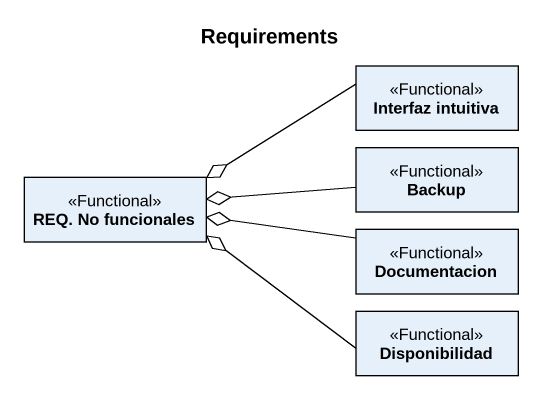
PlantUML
@startuml
title Requirements
hide circle
hide empty members
class "Interfaz intuitiva" as Interfaz_intuitiva <<Functional>>
class Backup <<Functional>>
class "REQ. No funcionales" as REQ_No_funcionales <<Functional>>
class Documentacion <<Functional>>
class Disponibilidad <<Functional>>
Interfaz_intuitiva -left-o REQ_No_funcionales
Backup -left-o REQ_No_funcionales
Documentacion -left-o REQ_No_funcionales
Disponibilidad -left-o REQ_No_funcionales
@enduml
